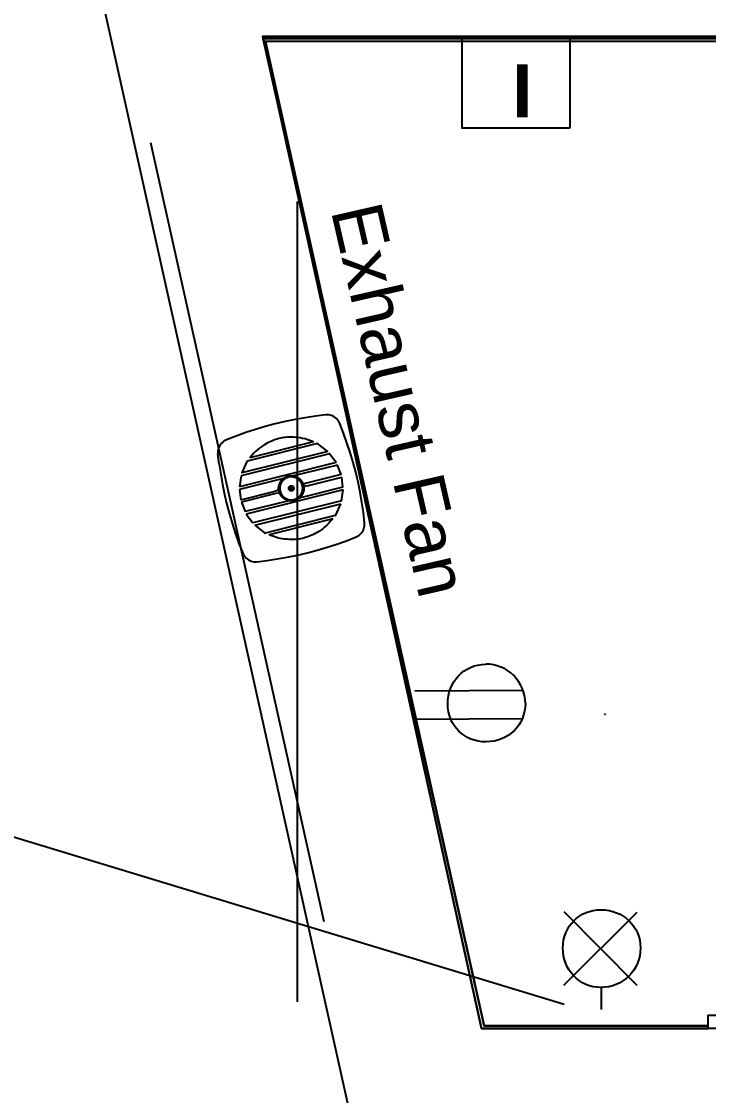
# Model space of a CAD drawing. Header units: inches. Extents: x -1841 to -80, y -100 to 1021.
# Drawn here: x -1098.58 to -1077.26, y 262.76 to 296.05 of the extents above; entities that cross this region are included whole.
import ezdxf

# ---------------------------------------------------------------- set-up
doc = ezdxf.new("R2010")
doc.units = ezdxf.units.IN
doc.header["$MEASUREMENT"] = 0
doc.linetypes.add('ACAD_ISO02W100', pattern=[15, 12, -3])
doc.layers.add('Edges', color=7, linetype='Continuous')
doc.layers.add('PDF_Text', color=7, linetype='Continuous')
doc.layers.add('PDF_Geometry', color=7, linetype='Continuous', true_color=0x777777)
doc.styles.add('PDF ArialRoundedMT Bold', font='arialbd.ttf')
doc.styles.get("Standard").update_dxf_attribs({"font": 'arial.ttf'})

# ---------------------------------------------------------------- blocks, each defined once
blk = doc.blocks.new('Furnace Boiler rs')
at = {"layer": 'Edges', "color": 2}
for p, q in [((-0.6, 0.9), (-0.6, 0.9)), ((-0.6, 0.9), (-0.6, 0.9)), ((-0.6, 0.9), (-0.6, 0.9)), ((-0.6, 0.9), (-0.6, 0.9)), ((-0.6, 0.9), (-0.6, 0.9)), ((-0.6, 0.9), (-0.6, 0.9)), ((-0.6, 0.9), (-0.6, 0.9)), ((-0.6, 0.9), (-0.6, 0.9)), ((-0.6, 0.9), (-0.6, 0.9)), ((0, 0.9), (-0.6, 0.9)), ((-0.6, 0.9), (-0.6, 0.9)), ((-0.6, 0.9), (-0.6, 0.9)), ((-0.6, 0.9), (0.5, 0.9)), ((-0.6, 0.9), (-0.6, 0.9)), ((-0.6, 0.8), (-0.6, 0.9)), ((-0.6, 0.8), (-0.6, 0.8)), ((-0.6, 0.7), (-0.6, 0.8)), ((-0.6, 0.7), (-0.6, 0.8)), ((-0.6, 0.7), (-0.6, 0.7)), ((-0.6, -0.5), (-0.6, 0.7)), ((0, 1.4), (0.1, 1.5)), ((0, 1.3), (0, 1.4)), ((0, 1.4), (0, 1.4)), ((0, 1.4), (0, 1.4)), ((0, 1), (0, 1.3)), ((0, 0.9), (0, 1)), ((0, 1), (0.2, 1)), ((0, 1), (0, 1)), ((0.2, 0.9), (0, 0.9)), ((0.1, 1.5), (0.1, 1.6)), ((0.1, 1.6), (0.2, 1.6)), ((0.1, 1.6), (0.1, 1.6)), ((0.1, 1.5), (0.1, 1.5)), ((0.2, 1.6), (0.2, 1.7)), ((0.3, 1.7), (0.2, 1.7)), ((0.2, 1.6), (0.2, 1.6)), ((0.2, 1.6), (0.2, 1.6)), ((0.2, 1), (0.2, 1.6)), ((0.2, 0.9), (0.2, 1)), ((0.2, 1), (0.2, 1)), ((0.2, 1), (0.3, 1)), ((0.2, 0.9), (0.3, 0.9)), ((0.3, 1.7), (0.3, 1.7)), ((0.3, 1.7), (0.3, 1.7)), ((0.3, 1.7), (0.7, 1.7)), ((0.3, 1.3), (0.3, 1.7)), ((0.3, 1.7), (0.3, 1.7)), ((0.3, 1.3), (0.3, 1.4)), ((0.3, 1.4), (0.3, 1.4)), ((0.3, 1.4), (0.3, 1.4)), ((0.3, 1.4), (0.3, 1.4)), ((0.3, 1.4), (0.3, 1.4)), ((0.3, 1.4), (0.4, 1.4)), ((0.3, 1.3), (0.3, 1.3)), ((0.3, 1.3), (0.3, 1.3)), ((0.3, 1.3), (0.3, 1.3)), ((0.3, 1.3), (0.3, 1.3)), ((0.3, 1), (0.3, 1.3)), ((0.3, 0.9), (0.3, 1)), ((0.3, 0.9), (0.3, 1)), ((0.3, 1), (0.3, 1)), ((0.3, 1), (0.3, 1)), ((0.4, 0.9), (0.3, 0.9)), ((0.3, 0.9), (0.3, 0.9)), ((0.4, 1.4), (0.7, 1.4)), ((0.4, 0.9), (0.4, 0.9)), ((0.4, 0.9), (0.4, 0.9)), ((0.4, 0.9), (0.4, 0.9)), ((0.4, 0.9), (0.4, 0.9)), ((0.4, 0.9), (0.5, 0.9)), ((0.5, 0.9), (0.5, 0.9)), ((0.5, -0.5), (0.5, 0.9)), ((0.5, 0.9), (0.5, 0.9)), ((0.5, 0.9), (0.5, 0.9)), ((0.5, 0.9), (0.5, 0.9)), ((0.5, 0.9), (0.5, 0.9)), ((0.5, 0.9), (0.5, 0.9)), ((0.5, 0.9), (0.5, 0.9)), ((0.7, 1.7), (0.7, 1.4)), ((-0.7, -0.7), (-0.7, -0.7)), ((-0.7, -0.7), (-0.7, -0.7)), ((-0.7, -0.7), (-0.7, -0.7)), ((-0.7, -0.7), (-0.7, -0.7)), ((-0.7, -0.7), (-0.7, -0.7)), ((-0.7, -0.7), (-0.7, -0.7)), ((-0.7, -0.7), (-0.7, -0.7)), ((-0.7, -0.7), (-0.7, -0.7)), ((-0.7, -0.7), (-0.7, -0.7)), ((-0.7, -0.7), (-0.7, -0.7)), ((-0.6, -0.7), (-0.7, -0.7)), ((-0.7, -0.7), (-0.7, -0.7)), ((-0.6, -0.7), (-0.7, -0.7)), ((-0.7, -1.2), (-0.7, -0.7)), ((-0.7, -0.7), (-0.7, -0.8)), ((-0.6, -0.8), (-0.7, -0.8)), ((-0.7, -0.8), (-0.7, -0.8)), ((-0.7, -0.8), (-0.7, -0.8)), ((-0.7, -0.8), (-0.7, -0.9)), ((-0.7, -0.8), (-0.7, -0.8)), ((-0.7, -0.8), (-0.7, -0.8)), ((-0.6, -0.9), (-0.7, -0.9)), ((-0.6, -0.9), (-0.7, -0.9)), ((-0.7, -0.9), (-0.7, -0.9)), ((-0.6, -1.2), (-0.7, -1.2)), ((-0.7, -1.2), (-0.7, -1.2)), ((-0.7, -1.2), (-0.7, -1.2)), ((-0.7, -1.2), (-0.7, -1.2)), ((-0.7, -1.2), (-0.7, -1.2)), ((-0.7, -1.2), (-0.7, -1.2)), ((-0.7, -1.2), (-0.7, -1.2)), ((-0.7, -1.2), (-0.7, -1.2)), ((-0.7, -1.2), (-0.7, -1.2)), ((-0.7, -1.2), (-0.7, -1.2)), ((-0.7, -1.2), (-0.7, -1.2)), ((-0.7, -1.2), (-0.7, -1.2)), ((-0.7, -1.2), (-0.7, -1.5)), ((-0.7, -1.2), (-0.7, -1.2)), ((-0.7, -1.2), (-0.7, -1.2)), ((-0.7, -1.2), (-0.7, -1.2)), ((-0.7, -1.2), (-0.7, -1.2)), ((-0.7, -1.2), (-0.7, -1.2)), ((-0.7, -1.2), (-0.7, -1.2)), ((-0.7, -1.2), (-0.7, -1.2)), ((-0.7, -1.2), (-0.7, -1.2)), ((-0.7, -1.2), (-0.7, -1.2)), ((-0.7, -1.2), (-0.7, -1.2)), ((-0.7, -1.2), (-0.6, -1.2)), ((-0.7, -1.2), (-0.7, -1.2)), ((-0.7, -1.5), (-0.7, -1.5)), ((-0.7, -1.5), (-0.7, -1.5)), ((-0.7, -1.5), (-0.7, -1.5)), ((-0.7, -1.5), (-0.7, -1.5)), ((-0.7, -1.5), (-0.7, -1.5)), ((-0.7, -1.5), (-0.7, -1.5)), ((-0.7, -1.5), (-0.7, -1.5)), ((-0.7, -1.5), (-0.7, -1.5)), ((-0.6, -1.5), (-0.7, -1.5)), ((-0.7, -1.5), (-0.7, -1.5)), ((-0.7, -1.5), (-0.7, -1.5)), ((-0.7, -1.5), (-0.7, -1.5)), ((-0.6, -0.5), (-0.6, -0.5)), ((-0.6, -0.5), (0.4, -0.5)), ((-0.6, -0.5), (-0.6, -0.5)), ((-0.6, -0.5), (-0.6, -0.5)), ((-0.6, -0.5), (-0.6, -0.5)), ((-0.6, -0.5), (-0.6, -0.5)), ((-0.6, -0.5), (-0.6, -0.5)), ((-0.6, -0.5), (0.5, -0.5)), ((-0.6, -0.5), (-0.6, -0.5)), ((-0.6, -0.5), (-0.6, -0.5)), ((-0.6, -0.6), (-0.6, -0.5)), ((-0.6, -0.5), (-0.6, -0.5)), ((-0.6, -0.5), (-0.6, -0.5)), ((-0.6, -0.5), (-0.6, -0.5)), ((-0.6, -0.5), (-0.6, -0.5)), ((-0.6, -0.6), (-0.6, -0.6)), ((-0.6, -0.6), (-0.6, -0.6)), ((-0.6, -0.6), (-0.6, -0.6)), ((-0.6, -0.6), (-0.6, -0.6)), ((-0.6, -0.6), (-0.6, -0.6)), ((-0.6, -0.6), (-0.6, -0.6)), ((-0.6, -0.6), (-0.6, -0.6)), ((-0.6, -0.6), (-0.6, -0.6)), ((-0.6, -0.6), (-0.6, -0.6)), ((-0.6, -0.6), (-0.6, -0.6)), ((-0.6, -0.6), (0.4, -0.6)), ((-0.6, -0.6), (-0.6, -0.6)), ((-0.6, -0.6), (0.5, -0.6)), ((-0.6, -0.6), (-0.6, -0.6)), ((-0.6, -0.6), (-0.6, -0.7)), ((-0.6, -0.6), (-0.6, -0.6)), ((-0.6, -1.6), (-0.6, -0.6)), ((-0.6, -0.6), (-0.6, -0.6)), ((-0.6, -0.7), (-0.6, -0.7)), ((-0.6, -0.7), (-0.6, -0.7)), ((-0.6, -0.7), (-0.6, -0.7)), ((-0.6, -0.7), (-0.6, -0.7)), ((-0.6, -0.8), (-0.6, -0.7)), ((-0.6, -0.8), (-0.6, -0.9)), ((-0.6, -0.9), (-0.6, -1.2)), ((-0.6, -0.9), (-0.6, -0.9)), ((-0.6, -1.2), (-0.6, -0.9)), ((-0.6, -0.9), (-0.6, -0.9)), ((-0.6, -1.2), (-0.6, -1.2)), ((-0.6, -1.2), (-0.6, -1.2)), ((-0.6, -1.2), (-0.6, -1.2)), ((-0.6, -1.2), (-0.6, -1.5)), ((-0.6, -1.5), (-0.6, -1.2)), ((-0.6, -1.5), (-0.6, -1.6)), ((-0.6, -1.5), (-0.6, -1.5)), ((-0.6, -1.6), (0.5, -1.6)), ((-0.6, -1.6), (-0.6, -1.6)), ((-0.6, -1.6), (-0.6, -1.7)), ((-0.6, -1.6), (-0.6, -1.6)), ((-0.6, -1.6), (-0.6, -1.6)), ((-0.6, -1.6), (-0.6, -1.6)), ((-0.6, -1.6), (-0.6, -1.6)), ((-0.6, -1.6), (-0.6, -1.6)), ((-0.6, -1.6), (-0.6, -1.6)), ((-0.6, -1.6), (-0.6, -1.6)), ((-0.6, -1.7), (-0.6, -1.7)), ((-0.6, -1.7), (-0.6, -1.7)), ((-0.6, -1.7), (-0.6, -1.7)), ((-0.6, -1.7), (0.4, -1.7)), ((-0.6, -1.7), (-0.6, -1.7)), ((-0.6, -1.7), (-0.6, -1.7)), ((0.4, -0.5), (0.4, -0.5)), ((0.4, -0.5), (0.4, -0.5)), ((0.4, -0.5), (0.4, -0.5)), ((0.5, -0.5), (0.4, -0.5)), ((0.4, -0.6), (0.4, -0.5)), ((0.4, -0.5), (0.4, -0.5)), ((0.4, -0.6), (0.4, -0.6)), ((0.4, -0.6), (0.4, -0.6)), ((0.4, -0.6), (0.4, -0.6)), ((0.4, -0.6), (0.4, -0.6)), ((0.4, -0.6), (0.5, -0.6)), ((0.5, -1.7), (0.4, -1.7)), ((0.4, -1.7), (0.4, -1.7)), ((0.4, -1.7), (0.4, -1.7)), ((0.4, -1.7), (0.4, -1.7)), ((0.4, -1.7), (0.4, -1.7)), ((0.5, -0.5), (0.5, -0.5)), ((0.5, -0.5), (0.5, -0.5)), ((0.5, -0.5), (0.5, -0.5)), ((0.5, -0.5), (0.5, -0.5)), ((0.5, -0.5), (0.5, -0.5)), ((0.5, -0.5), (0.5, -0.5)), ((0.5, -0.5), (0.5, -0.5)), ((0.5, -1.6), (0.5, -0.6)), ((0.5, -0.6), (0.5, -0.6)), ((0.5, -0.6), (0.5, -0.6)), ((0.5, -0.6), (0.5, -0.6)), ((0.5, -0.6), (0.5, -0.6)), ((0.5, -0.6), (0.5, -0.6)), ((0.5, -0.6), (0.5, -0.6)), ((0.5, -0.6), (0.5, -0.6)), ((0.5, -1.6), (0.5, -1.6)), ((0.5, -1.6), (0.5, -1.6)), ((0.5, -1.6), (0.5, -1.6)), ((0.5, -1.6), (0.5, -1.6)), ((0.5, -1.6), (0.5, -1.7)), ((0.5, -1.6), (0.5, -1.6)), ((0.5, -1.6), (0.5, -1.6))]:
    blk.add_line(p, q, dxfattribs=at)
blk = doc.blocks.new('wall exhaust fan fr')
at = {"layer": 'Edges'}
for p, q in [((-30.1, 63.7), (-40.1, 62.8)), ((-20.1, 64.4), (-30.1, 63.7)), ((-10, 64.9), (-20.1, 64.4)), ((0, 65), (-10, 64.9)), ((10, 64.9), (0, 65)), ((20.1, 64.4), (10, 64.9)), ((30.1, 63.7), (20.1, 64.4)), ((40.1, 62.8), (30.1, 63.7)), ((-60.8, 52.9), (-61.2, 51.5)), ((-60.2, 54.2), (-60.8, 52.9)), ((-59.5, 55.5), (-60.2, 54.2)), ((-58.7, 56.6), (-59.5, 55.5)), ((-57.7, 57.7), (-58.7, 56.6)), ((-56.6, 58.7), (-57.7, 57.7)), ((-55.5, 59.5), (-56.6, 58.7)), ((-54.2, 60.2), (-55.5, 59.5)), ((-52.9, 60.8), (-54.2, 60.2)), ((-51.5, 61.2), (-52.9, 60.8)), ((-50.1, 61.5), (-51.5, 61.2)), ((-40.1, 62.8), (-50.1, 61.5)), ((50.1, 61.5), (40.1, 62.8)), ((51.5, 61.2), (50.1, 61.5)), ((52.9, 60.8), (51.5, 61.2)), ((54.2, 60.2), (52.9, 60.8)), ((55.5, 59.5), (54.2, 60.2)), ((56.6, 58.7), (55.5, 59.5)), ((57.7, 57.7), (56.6, 58.7)), ((58.7, 56.6), (57.7, 57.7)), ((59.5, 55.5), (58.7, 56.6)), ((60.2, 54.2), (59.5, 55.5)), ((60.8, 52.9), (60.2, 54.2)), ((61.2, 51.5), (60.8, 52.9)), ((-62.8, 40.1), (-61.5, 50.1)), ((-61.2, 51.5), (-61.5, 50.1)), ((61.5, 50.1), (61.2, 51.5)), ((62.8, 40.1), (61.5, 50.1)), ((-62.8, 40.1), (-63.7, 30.1)), ((-35.9, 35.9), (-43.3, 26.3)), ((-35.4, 36.3), (-35.9, 35.9)), ((-35.4, 36.3), (-35.6, 36.3)), ((35.4, 36.3), (-35.4, 36.3)), ((-32.1, 38.8), (-32.3, 38.8)), ((32.1, 38.8), (-32.1, 38.8)), ((32.3, 38.8), (32.1, 38.8)), ((35.9, 35.9), (35.4, 36.3)), ((35.6, 36.3), (35.4, 36.3)), ((43.3, 26.3), (35.9, 35.9)), ((63.7, 30.1), (62.8, 40.1)), ((-63.7, 30.1), (-64.4, 20.1)), ((-44.6, 23.8), (-48.8, 13.8)), ((-44.7, 23.8), (-44.6, 23.8)), ((44.6, 23.8), (-44.6, 23.8)), ((-43.3, 26.3), (-43.4, 26.3)), ((43.3, 26.3), (-43.3, 26.3)), ((43.4, 26.3), (43.3, 26.3)), ((48.8, 13.8), (44.6, 23.8)), ((44.7, 23.8), (44.6, 23.8)), ((64.4, 20.1), (63.7, 30.1)), ((-64.4, 20.1), (-64.9, 10)), ((-49.3, 11.2), (-50.6, 1.2)), ((-49.4, 11.2), (-49.3, 11.2)), ((-5.2, 11.2), (-49.3, 11.2)), ((-48.9, 13.8), (-48.8, 13.8)), ((48.8, 13.8), (-48.8, 13.8)), ((49.3, 11.2), (5.2, 11.2)), ((48.9, 13.8), (48.8, 13.8)), ((50.6, 1.2), (49.3, 11.2)), ((49.4, 11.2), (49.3, 11.2)), ((64.9, 10), (64.4, 20.1)), ((-64.9, 10), (-65, 0)), ((-65, 0), (-64.9, -10)), ((-50.7, 1.2), (-50.6, 1.2)), ((-50.6, 1.2), (-15.8, 1.2)), ((-12.3, 1.2), (-15.8, 1.2)), ((15.8, 1.2), (12.3, 1.2)), ((50.6, 1.2), (15.8, 1.2)), ((50.6, 1.2), (50.7, 1.2)), ((65, 0), (64.9, 10)), ((-64.9, -10), (-64.4, -20.1)), ((-50.6, -1.3), (-50.7, -1.3)), ((-50.6, -1.3), (-49.3, -11.2)), ((-15.8, -1.3), (-50.6, -1.3)), ((-12.3, -1.3), (-15.8, -1.3)), ((15.8, -1.3), (12.3, -1.3)), ((15.8, -1.3), (50.6, -1.3)), ((49.3, -11.2), (50.6, -1.3)), ((50.7, -1.3), (50.6, -1.3)), ((64.4, -20.1), (64.9, -10)), ((64.9, -10), (65, 0)), ((-64.4, -20.1), (-63.7, -30.1)), ((-49.3, -11.2), (-49.4, -11.2)), ((-5.2, -11.2), (-49.3, -11.2)), ((-48.8, -13.7), (-48.9, -13.7)), ((48.8, -13.7), (-48.8, -13.7)), ((-48.8, -13.7), (-44.6, -23.8)), ((49.3, -11.2), (5.2, -11.2)), ((44.6, -23.8), (48.8, -13.7)), ((48.9, -13.7), (48.8, -13.7)), ((49.4, -11.2), (49.3, -11.2)), ((63.7, -30.1), (64.4, -20.1)), ((-63.7, -30.1), (-62.8, -40.1)), ((-44.6, -23.8), (-44.7, -23.8)), ((44.6, -23.8), (-44.6, -23.8)), ((-43.3, -26.3), (-43.4, -26.3)), ((-43.3, -26.3), (-35.9, -35.9)), ((-43.3, -26.3), (43.3, -26.3)), ((35.9, -35.9), (43.3, -26.3)), ((43.4, -26.3), (43.3, -26.3)), ((44.7, -23.8), (44.6, -23.8)), ((62.8, -40.1), (63.7, -30.1)), ((-62.8, -40.1), (-61.5, -50.1)), ((-35.9, -35.9), (-35.4, -36.3)), ((-35.4, -36.3), (-35.6, -36.3)), ((35.4, -36.3), (-35.4, -36.3)), ((-32.1, -38.8), (-32.3, -38.8)), ((32.1, -38.8), (-32.1, -38.8)), ((32.3, -38.8), (32.1, -38.8)), ((35.4, -36.3), (35.9, -35.9)), ((35.6, -36.3), (35.4, -36.3)), ((61.5, -50.1), (62.8, -40.1)), ((-61.5, -50.1), (-61.2, -51.5)), ((-61.2, -51.5), (-60.8, -52.9)), ((60.8, -52.9), (61.2, -51.5)), ((61.2, -51.5), (61.5, -50.1)), ((-60.8, -52.9), (-60.2, -54.2)), ((-60.2, -54.2), (-59.5, -55.5)), ((-59.5, -55.5), (-58.7, -56.6)), ((-58.7, -56.6), (-57.7, -57.7)), ((-57.7, -57.7), (-56.6, -58.7)), ((-56.6, -58.7), (-55.5, -59.5)), ((-55.5, -59.5), (-54.2, -60.2)), ((-54.2, -60.2), (-52.9, -60.8)), ((-52.9, -60.8), (-51.5, -61.2)), ((-51.5, -61.2), (-50.1, -61.5)), ((-50.1, -61.5), (-40.1, -62.8)), ((-40.1, -62.8), (-30.1, -63.7)), ((30.1, -63.7), (40.1, -62.8)), ((40.1, -62.8), (50.1, -61.5)), ((50.1, -61.5), (51.5, -61.2)), ((51.5, -61.2), (52.9, -60.8)), ((52.9, -60.8), (54.2, -60.2)), ((54.2, -60.2), (55.5, -59.5)), ((55.5, -59.5), (56.6, -58.7)), ((56.6, -58.7), (57.7, -57.7)), ((57.7, -57.7), (58.7, -56.6)), ((58.7, -56.6), (59.5, -55.5)), ((59.5, -55.5), (60.2, -54.2)), ((60.2, -54.2), (60.8, -52.9)), ((-30.1, -63.7), (-20.1, -64.4)), ((-20.1, -64.4), (-10, -64.9)), ((-10, -64.9), (0, -65)), ((0, -65), (10, -64.9)), ((10, -64.9), (20.1, -64.4)), ((20.1, -64.4), (30.1, -63.7))]:
    blk.add_line(p, q, dxfattribs=at)
for points in [[(32.1, 38.8), (29.6, 40.6), (27.2, 42.2), (24.8, 43.6), (22.5, 44.8), (20.3, 45.8), (18.1, 46.7), (16, 47.4), (14, 48), (12.1, 48.6), (10.2, 49), (8.4, 49.4), (6.7, 49.7), (5, 49.9), (3.3, 50), (1.6, 50.1), (0, 50.2), (-1.6, 50.1), (-3.3, 50), (-5, 49.9), (-6.7, 49.7), (-8.4, 49.4), (-10.2, 49), (-12.1, 48.6), (-14, 48), (-16, 47.4), (-18.1, 46.7), (-20.3, 45.8), (-22.5, 44.8), (-24.8, 43.6), (-27.2, 42.2), (-29.6, 40.6), (-32.1, 38.8)], [(32.1, -38.8), (29.6, -40.6), (27.2, -42.2), (24.8, -43.6), (22.5, -44.8), (20.3, -45.8), (18.1, -46.7), (16, -47.4), (14, -48), (12.1, -48.6), (10.2, -49), (8.4, -49.4), (6.7, -49.7), (5, -49.9), (3.3, -50), (1.6, -50.1), (0, -50.2), (-1.6, -50.1), (-3.3, -50), (-5, -49.9), (-6.7, -49.7), (-8.4, -49.4), (-10.2, -49), (-12.1, -48.6), (-14, -48), (-16, -47.4), (-18.1, -46.7), (-20.3, -45.8), (-22.5, -44.8), (-24.8, -43.6), (-27.2, -42.2), (-29.6, -40.6), (-32.1, -38.8)]]:
    blk.add_lwpolyline(points, dxfattribs=at)
for points in [[(3, 12), (3.3, 11.9), (3.6, 11.8), (3.9, 11.8), (4.2, 11.7), (4.4, 11.6), (4.7, 11.5), (4.9, 11.4), (5.1, 11.3), (5.2, 11.2), (5.4, 11.2), (5.6, 11.1), (5.7, 11), (5.9, 10.9), (6.1, 10.8), (6.3, 10.7), (6.5, 10.6), (6.7, 10.4), (7, 10.2), (7.3, 10), (7.6, 9.8), (7.9, 9.5), (8.2, 9.3), (8.4, 9), (8.7, 8.7), (9, 8.4), (9.3, 8.1), (9.6, 7.8), (9.8, 7.5), (10, 7.2), (10.3, 6.9), (10.5, 6.5), (10.7, 6.2), (10.9, 5.8), (11.1, 5.5), (11.3, 5.1), (11.4, 4.8), (11.6, 4.4), (11.7, 4.1), (11.8, 3.7), (11.9, 3.4), (12, 3.1), (12.1, 2.8), (12.1, 2.5), (12.2, 2.3), (12.2, 2), (12.3, 1.8), (12.3, 1.6), (12.3, 1.4), (12.3, 1.2), (12.4, 1), (12.4, 0.8), (12.4, 0.6), (12.4, 0.5), (12.4, 0.3), (12.4, 0.2), (12.4, 0), (12.4, -0.2), (12.4, -0.3), (12.4, -0.5), (12.4, -0.6), (12.4, -0.8), (12.4, -1), (12.3, -1.2), (12.3, -1.4), (12.3, -1.6), (12.3, -1.8), (12.2, -2), (12.2, -2.3), (12.1, -2.5), (12.1, -2.8), (12, -3.1), (11.9, -3.4), (11.8, -3.7), (11.7, -4.1), (11.6, -4.4), (11.4, -4.8), (11.3, -5.1), (11.1, -5.5), (10.9, -5.8), (10.7, -6.2), (10.5, -6.5), (10.3, -6.9), (10, -7.2), (9.8, -7.5), (9.6, -7.8), (9.3, -8.1), (9, -8.4), (8.7, -8.7), (8.4, -9), (8.2, -9.3), (7.9, -9.5), (7.6, -9.8), (7.3, -10), (7, -10.2), (6.7, -10.4), (6.5, -10.6), (6.3, -10.7), (6.1, -10.8), (5.9, -10.9), (5.7, -11), (5.6, -11.1), (5.4, -11.2), (5.2, -11.2), (5.1, -11.3), (4.9, -11.4), (4.7, -11.5), (4.4, -11.6), (4.2, -11.7), (3.9, -11.8), (3.6, -11.8), (3.3, -11.9), (3, -12), (2.7, -12.1), (2.3, -12.2), (2, -12.2), (1.6, -12.3), (1.2, -12.3), (0.8, -12.3), (0.4, -12.4), (0, -12.4), (-0.4, -12.4), (-0.8, -12.3), (-1.2, -12.3), (-1.6, -12.3), (-2, -12.2), (-2.3, -12.2), (-2.7, -12.1), (-3, -12), (-3.3, -11.9), (-3.6, -11.8), (-3.9, -11.8), (-4.2, -11.7), (-4.4, -11.6), (-4.7, -11.5), (-4.9, -11.4), (-5.1, -11.3), (-5.2, -11.2), (-5.4, -11.2), (-5.6, -11.1), (-5.7, -11), (-5.9, -10.9), (-6.1, -10.8), (-6.3, -10.7), (-6.5, -10.6), (-6.7, -10.4), (-7, -10.2), (-7.3, -10), (-7.6, -9.8), (-7.9, -9.5), (-8.2, -9.3), (-8.4, -9), (-8.7, -8.7), (-9, -8.4), (-9.3, -8.1), (-9.6, -7.8), (-9.8, -7.5), (-10, -7.2), (-10.3, -6.9), (-10.5, -6.5), (-10.7, -6.2), (-10.9, -5.8), (-11.1, -5.5), (-11.3, -5.1), (-11.4, -4.8), (-11.6, -4.4), (-11.7, -4.1), (-11.8, -3.7), (-11.9, -3.4), (-12, -3.1), (-12.1, -2.8), (-12.1, -2.5), (-12.2, -2.3), (-12.2, -2), (-12.3, -1.8), (-12.3, -1.6), (-12.3, -1.4), (-12.3, -1.2), (-12.4, -1), (-12.4, -0.8), (-12.4, -0.6), (-12.4, -0.5), (-12.4, -0.3), (-12.4, -0.2), (-12.4, 0), (-12.4, 0.2), (-12.4, 0.3), (-12.4, 0.5), (-12.4, 0.6), (-12.4, 0.8), (-12.4, 1), (-12.3, 1.2), (-12.3, 1.4), (-12.3, 1.6), (-12.3, 1.8), (-12.2, 2), (-12.2, 2.3), (-12.1, 2.5), (-12.1, 2.8), (-12, 3.1), (-11.9, 3.4), (-11.8, 3.7), (-11.7, 4.1), (-11.6, 4.4), (-11.4, 4.8), (-11.3, 5.1), (-11.1, 5.5), (-10.9, 5.8), (-10.7, 6.2), (-10.5, 6.5), (-10.3, 6.9), (-10, 7.2), (-9.8, 7.5), (-9.6, 7.8), (-9.3, 8.1), (-9, 8.4), (-8.7, 8.7), (-8.4, 9), (-8.2, 9.3), (-7.9, 9.5), (-7.6, 9.8), (-7.3, 10), (-7, 10.2), (-6.7, 10.4), (-6.5, 10.6), (-6.3, 10.7), (-6.1, 10.8), (-5.9, 10.9), (-5.7, 11), (-5.6, 11.1), (-5.4, 11.2), (-5.2, 11.2), (-5.1, 11.3), (-4.9, 11.4), (-4.7, 11.5), (-4.4, 11.6), (-4.2, 11.7), (-3.9, 11.8), (-3.6, 11.8), (-3.3, 11.9), (-3, 12), (-2.7, 12.1), (-2.3, 12.2), (-2, 12.2), (-1.6, 12.3), (-1.2, 12.3), (-0.8, 12.3), (-0.4, 12.4), (0, 12.4), (0.4, 12.4), (0.8, 12.3), (1.2, 12.3), (1.6, 12.3), (2, 12.2), (2.3, 12.2), (2.7, 12.1)], [(-10.8, -2.9), (-10.7, -3.3), (-10.6, -3.6), (-10.5, -4), (-10.4, -4.3), (-10.2, -4.6), (-10.1, -5), (-9.9, -5.3), (-9.7, -5.6), (-9.5, -5.9), (-9.3, -6.2), (-9.1, -6.5), (-8.9, -6.8), (-8.7, -7.1), (-8.4, -7.4), (-8.2, -7.7), (-7.9, -7.9), (-7.7, -8.2), (-7.4, -8.4), (-7.1, -8.7), (-6.8, -8.9), (-6.5, -9.1), (-6.2, -9.3), (-5.9, -9.5), (-5.6, -9.7), (-5.3, -9.9), (-5, -10.1), (-4.6, -10.2), (-4.3, -10.4), (-4, -10.5), (-3.6, -10.6), (-3.3, -10.7), (-2.9, -10.8), (-2.5, -10.9), (-2.2, -11), (-1.8, -11.1), (-1.5, -11.1), (-1.1, -11.2), (-0.7, -11.2), (-0.4, -11.2), (0, -11.2), (0.4, -11.2), (0.7, -11.2), (1.1, -11.2), (1.5, -11.1), (1.8, -11.1), (2.2, -11), (2.5, -10.9), (2.9, -10.8), (3.3, -10.7), (3.6, -10.6), (4, -10.5), (4.3, -10.4), (4.6, -10.2), (5, -10.1), (5.3, -9.9), (5.6, -9.7), (5.9, -9.5), (6.2, -9.3), (6.5, -9.1), (6.8, -8.9), (7.1, -8.7), (7.4, -8.4), (7.7, -8.2), (7.9, -7.9), (8.2, -7.7), (8.4, -7.4), (8.7, -7.1), (8.9, -6.8), (9.1, -6.5), (9.3, -6.2), (9.5, -5.9), (9.7, -5.6), (9.9, -5.3), (10.1, -5), (10.2, -4.6), (10.4, -4.3), (10.5, -4), (10.6, -3.6), (10.7, -3.3), (10.8, -2.9), (10.9, -2.5), (11, -2.2), (11.1, -1.8), (11.1, -1.5), (11.2, -1.1), (11.2, -0.7), (11.2, -0.4), (11.2, 0), (11.2, 0.4), (11.2, 0.7), (11.2, 1.1), (11.1, 1.5), (11.1, 1.8), (11, 2.2), (10.9, 2.5), (10.8, 2.9), (10.7, 3.3), (10.6, 3.6), (10.5, 4), (10.4, 4.3), (10.2, 4.6), (10.1, 5), (9.9, 5.3), (9.7, 5.6), (9.5, 5.9), (9.3, 6.2), (9.1, 6.5), (8.9, 6.8), (8.7, 7.1), (8.4, 7.4), (8.2, 7.7), (7.9, 7.9), (7.7, 8.2), (7.4, 8.4), (7.1, 8.7), (6.8, 8.9), (6.5, 9.1), (6.2, 9.3), (5.9, 9.5), (5.6, 9.7), (5.3, 9.9), (5, 10.1), (4.6, 10.2), (4.3, 10.4), (4, 10.5), (3.6, 10.6), (3.3, 10.7), (2.9, 10.8), (2.5, 10.9), (2.2, 11), (1.8, 11.1), (1.5, 11.1), (1.1, 11.2), (0.7, 11.2), (0.4, 11.2), (0, 11.2), (-0.4, 11.2), (-0.7, 11.2), (-1.1, 11.2), (-1.5, 11.1), (-1.8, 11.1), (-2.2, 11), (-2.5, 10.9), (-2.9, 10.8), (-3.3, 10.7), (-3.6, 10.6), (-4, 10.5), (-4.3, 10.4), (-4.6, 10.2), (-5, 10.1), (-5.3, 9.9), (-5.6, 9.7), (-5.9, 9.5), (-6.2, 9.3), (-6.5, 9.1), (-6.8, 8.9), (-7.1, 8.7), (-7.4, 8.4), (-7.7, 8.2), (-7.9, 7.9), (-8.2, 7.7), (-8.4, 7.4), (-8.7, 7.1), (-8.9, 6.8), (-9.1, 6.5), (-9.3, 6.2), (-9.5, 5.9), (-9.7, 5.6), (-9.9, 5.3), (-10.1, 5), (-10.2, 4.6), (-10.4, 4.3), (-10.5, 4), (-10.6, 3.6), (-10.7, 3.3), (-10.8, 2.9), (-10.9, 2.5), (-11, 2.2), (-11.1, 1.8), (-11.1, 1.5), (-11.2, 1.1), (-11.2, 0.7), (-11.2, 0.4), (-11.2, 0), (-11.2, -0.4), (-11.2, -0.7), (-11.2, -1.1), (-11.1, -1.5), (-11.1, -1.8), (-11, -2.2), (-10.9, -2.5)], [(2.2, 1.2), (2.2, 1.2), (2.2, 1.1), (2.3, 1), (2.3, 1), (2.3, 0.9), (2.4, 0.8), (2.4, 0.7), (2.4, 0.6), (2.4, 0.6), (2.5, 0.5), (2.5, 0.4), (2.5, 0.3), (2.5, 0.2), (2.5, 0.2), (2.5, 0.1), (2.5, 0), (2.5, -0.1), (2.5, -0.2), (2.5, -0.2), (2.5, -0.3), (2.5, -0.4), (2.5, -0.5), (2.4, -0.6), (2.4, -0.6), (2.4, -0.7), (2.4, -0.8), (2.3, -0.9), (2.3, -1), (2.3, -1), (2.2, -1.1), (2.2, -1.2), (2.2, -1.3), (2.1, -1.3), (2.1, -1.4), (2, -1.5), (2, -1.5), (1.9, -1.6), (1.9, -1.6), (1.8, -1.7), (1.8, -1.8), (1.7, -1.8), (1.6, -1.9), (1.6, -1.9), (1.5, -2), (1.5, -2), (1.4, -2.1), (1.3, -2.1), (1.2, -2.2), (1.2, -2.2), (1.1, -2.2), (1, -2.3), (1, -2.3), (0.9, -2.3), (0.8, -2.4), (0.7, -2.4), (0.6, -2.4), (0.6, -2.4), (0.5, -2.5), (0.4, -2.5), (0.3, -2.5), (0.2, -2.5), (0.2, -2.5), (0.1, -2.5), (0, -2.5), (-0.1, -2.5), (-0.2, -2.5), (-0.2, -2.5), (-0.3, -2.5), (-0.4, -2.5), (-0.5, -2.5), (-0.6, -2.4), (-0.6, -2.4), (-0.7, -2.4), (-0.8, -2.4), (-0.9, -2.3), (-1, -2.3), (-1, -2.3), (-1.1, -2.2), (-1.2, -2.2), (-1.3, -2.2), (-1.3, -2.1), (-1.4, -2.1), (-1.5, -2), (-1.5, -2), (-1.6, -1.9), (-1.6, -1.9), (-1.7, -1.8), (-1.8, -1.8), (-1.8, -1.7), (-1.9, -1.6), (-1.9, -1.6), (-2, -1.5), (-2, -1.5), (-2.1, -1.4), (-2.1, -1.3), (-2.2, -1.3), (-2.2, -1.2), (-2.2, -1.1), (-2.3, -1), (-2.3, -1), (-2.3, -0.9), (-2.4, -0.8), (-2.4, -0.7), (-2.4, -0.6), (-2.4, -0.6), (-2.5, -0.5), (-2.5, -0.4), (-2.5, -0.3), (-2.5, -0.2), (-2.5, -0.2), (-2.5, -0.1), (-2.5, 0), (-2.5, 0.1), (-2.5, 0.2), (-2.5, 0.2), (-2.5, 0.3), (-2.5, 0.4), (-2.5, 0.5), (-2.4, 0.6), (-2.4, 0.6), (-2.4, 0.7), (-2.4, 0.8), (-2.3, 0.9), (-2.3, 1), (-2.3, 1), (-2.2, 1.1), (-2.2, 1.2), (-2.2, 1.2), (-2.1, 1.3), (-2.1, 1.4), (-2, 1.5), (-2, 1.5), (-1.9, 1.6), (-1.9, 1.6), (-1.8, 1.7), (-1.8, 1.8), (-1.7, 1.8), (-1.6, 1.9), (-1.6, 1.9), (-1.5, 2), (-1.5, 2), (-1.4, 2.1), (-1.3, 2.1), (-1.3, 2.2), (-1.2, 2.2), (-1.1, 2.2), (-1, 2.3), (-1, 2.3), (-0.9, 2.3), (-0.8, 2.4), (-0.7, 2.4), (-0.6, 2.4), (-0.6, 2.4), (-0.5, 2.5), (-0.4, 2.5), (-0.3, 2.5), (-0.2, 2.5), (-0.2, 2.5), (-0.1, 2.5), (0, 2.5), (0.1, 2.5), (0.2, 2.5), (0.2, 2.5), (0.3, 2.5), (0.4, 2.5), (0.5, 2.5), (0.6, 2.4), (0.6, 2.4), (0.7, 2.4), (0.8, 2.4), (0.9, 2.3), (1, 2.3), (1, 2.3), (1.1, 2.2), (1.2, 2.2), (1.2, 2.2), (1.3, 2.1), (1.4, 2.1), (1.5, 2), (1.5, 2), (1.6, 1.9), (1.6, 1.9), (1.7, 1.8), (1.8, 1.8), (1.8, 1.7), (1.9, 1.6), (1.9, 1.6), (2, 1.5), (2, 1.5), (2.1, 1.4), (2.1, 1.3)], [(1.1, 0.6), (1.1, 0.6), (1.1, 0.6), (1.1, 0.5), (1.2, 0.5), (1.2, 0.4), (1.2, 0.4), (1.2, 0.4), (1.2, 0.3), (1.2, 0.3), (1.2, 0.2), (1.2, 0.2), (1.2, 0.2), (1.2, 0.1), (1.2, 0.1), (1.2, 0), (1.2, 0), (1.2, 0), (1.2, -0.1), (1.2, -0.1), (1.2, -0.2), (1.2, -0.2), (1.2, -0.2), (1.2, -0.3), (1.2, -0.3), (1.2, -0.4), (1.2, -0.4), (1.2, -0.4), (1.2, -0.5), (1.1, -0.5), (1.1, -0.6), (1.1, -0.6), (1.1, -0.6), (1.1, -0.7), (1, -0.7), (1, -0.7), (1, -0.8), (1, -0.8), (0.9, -0.8), (0.9, -0.9), (0.9, -0.9), (0.9, -0.9), (0.8, -0.9), (0.8, -1), (0.8, -1), (0.7, -1), (0.7, -1), (0.7, -1.1), (0.6, -1.1), (0.6, -1.1), (0.6, -1.1), (0.5, -1.1), (0.5, -1.2), (0.4, -1.2), (0.4, -1.2), (0.4, -1.2), (0.3, -1.2), (0.3, -1.2), (0.2, -1.2), (0.2, -1.2), (0.2, -1.2), (0.1, -1.2), (0.1, -1.3), (0, -1.3), (0, -1.3), (0, -1.3), (-0.1, -1.3), (-0.1, -1.2), (-0.2, -1.2), (-0.2, -1.2), (-0.2, -1.2), (-0.3, -1.2), (-0.3, -1.2), (-0.4, -1.2), (-0.4, -1.2), (-0.4, -1.2), (-0.5, -1.2), (-0.5, -1.1), (-0.6, -1.1), (-0.6, -1.1), (-0.6, -1.1), (-0.7, -1.1), (-0.7, -1), (-0.7, -1), (-0.8, -1), (-0.8, -1), (-0.8, -0.9), (-0.9, -0.9), (-0.9, -0.9), (-0.9, -0.9), (-0.9, -0.8), (-1, -0.8), (-1, -0.8), (-1, -0.7), (-1, -0.7), (-1.1, -0.7), (-1.1, -0.6), (-1.1, -0.6), (-1.1, -0.6), (-1.1, -0.5), (-1.2, -0.5), (-1.2, -0.4), (-1.2, -0.4), (-1.2, -0.4), (-1.2, -0.3), (-1.2, -0.3), (-1.2, -0.2), (-1.2, -0.2), (-1.2, -0.2), (-1.2, -0.1), (-1.3, -0.1), (-1.3, 0), (-1.3, 0), (-1.3, 0), (-1.3, 0.1), (-1.2, 0.1), (-1.2, 0.2), (-1.2, 0.2), (-1.2, 0.2), (-1.2, 0.3), (-1.2, 0.3), (-1.2, 0.4), (-1.2, 0.4), (-1.2, 0.4), (-1.2, 0.5), (-1.1, 0.5), (-1.1, 0.6), (-1.1, 0.6), (-1.1, 0.6), (-1.1, 0.7), (-1, 0.7), (-1, 0.7), (-1, 0.8), (-1, 0.8), (-0.9, 0.8), (-0.9, 0.9), (-0.9, 0.9), (-0.9, 0.9), (-0.8, 0.9), (-0.8, 1), (-0.8, 1), (-0.7, 1), (-0.7, 1), (-0.7, 1.1), (-0.6, 1.1), (-0.6, 1.1), (-0.6, 1.1), (-0.5, 1.1), (-0.5, 1.2), (-0.4, 1.2), (-0.4, 1.2), (-0.4, 1.2), (-0.3, 1.2), (-0.3, 1.2), (-0.2, 1.2), (-0.2, 1.2), (-0.2, 1.2), (-0.1, 1.2), (-0.1, 1.2), (0, 1.2), (0, 1.2), (0, 1.2), (0.1, 1.2), (0.1, 1.2), (0.2, 1.2), (0.2, 1.2), (0.2, 1.2), (0.3, 1.2), (0.3, 1.2), (0.4, 1.2), (0.4, 1.2), (0.4, 1.2), (0.5, 1.2), (0.5, 1.1), (0.6, 1.1), (0.6, 1.1), (0.6, 1.1), (0.7, 1.1), (0.7, 1), (0.7, 1), (0.8, 1), (0.8, 1), (0.8, 0.9), (0.9, 0.9), (0.9, 0.9), (0.9, 0.9), (0.9, 0.8), (1, 0.8), (1, 0.8), (1, 0.7), (1, 0.7), (1.1, 0.7)]]:
    blk.add_lwpolyline(points, close=True, dxfattribs=at)

msp = doc.modelspace()

# ---------------------------------------------------------------- linework, layer by layer
at = {"layer": 'PDF_Geometry', "color": 7, "lineweight": 25}
for points in [[(-1077.274, 264.831), (-1084.305, 264.831), (-1091.089, 295.604), (-1053.366, 295.604), (-1053.366, 298.004), (-1091.668, 298.004), (-1093.488, 306.193), (-1097.459, 305.366), (-1097.955, 305.201), (-1097.459, 302.967), (-1087.945, 260.198), (-1085.215, 247.789), (-1080.5, 248.782), (-1083.064, 260.198), (-1075.536, 260.198)], [(-1091.089, 295.522), (-1084.223, 264.913), (-1091.089, 295.604), (-1044.101, 295.604), (-1044.101, 295.522), (-1091.089, 295.522), (-1044.101, 295.522)], [(-1091.089, 295.604), (-1084.305, 264.831), (-1077.274, 264.831), (-1077.274, 265.244), (-1046.996, 265.244), (-1046.996, 264.831), (-1077.274, 264.831), (-1077.274, 265.244), (-1046.996, 265.244), (-1046.996, 264.831), (-1029.706, 264.831)], [(-1025.487, 295.274), (-1044.101, 295.274), (-1044.101, 295.439), (-1091.006, 295.439), (-1084.223, 264.913), (-1077.274, 264.913)], [(-1089.186, 268.14), (-1094.563, 292.295)], [(-1090.013, 265.658), (-1090.013, 290.475)], [(-1086.372, 275.301), (-1083.014, 275.322)], [(-1086.367, 274.419), (-1083.008, 274.44)], [(-1081.741, 265.575), (-1099.444, 270.952)], [(-1084.223, 264.913), (-1084.223, 264.913)], [(-1084.223, 264.913), (-1077.274, 264.913), (-1084.223, 264.913)]]:
    msp.add_lwpolyline(points, dxfattribs=at)
msp.add_lwpolyline([(-1081.551, 292.753), (-1081.551, 295.569), (-1084.91, 295.569), (-1084.91, 292.753)], close=True, dxfattribs=at)
at = {"layer": 'PDF_Geometry', "color": 1, "lineweight": 25}
for points in [[(-1081.746, 266.175), (-1079.47, 268.444)], [(-1079.473, 266.171), (-1081.743, 268.448)]]:
    msp.add_lwpolyline(points, dxfattribs=at)
msp.add_lwpolyline([(-1079.37, 267.324, -0.416667), (-1080.593, 266.105), (-1080.594, 265.426)], format="xyb", dxfattribs=at)
at = {"layer": 'PDF_Geometry', "color": 7, "lineweight": 25}
msp.add_arc((-1084.159, 274.913), 1.216, 0.1221, 90.6015, dxfattribs=at)
for points in [[(-1085.352, 274.9), (-1085.356, 275.578), (-1084.851, 276.125), (-1084.172, 276.129)], [(-1084.157, 273.72), (-1084.836, 273.716), (-1085.348, 274.221), (-1085.352, 274.9)], [(-1082.943, 274.915), (-1082.939, 274.237), (-1083.478, 273.724), (-1084.157, 273.72)]]:
    msp.add_open_spline(points, degree=3, dxfattribs=at)
at = {"layer": 'PDF_Geometry', "color": 1, "lineweight": 25}
for points in [[(-1081.779, 267.328), (-1081.778, 268.007), (-1081.268, 268.515), (-1080.589, 268.514)], [(-1080.589, 268.514), (-1079.911, 268.513), (-1079.369, 268.003), (-1079.37, 267.324)], [(-1080.593, 266.105), (-1081.272, 266.106), (-1081.78, 266.65), (-1081.779, 267.328)]]:
    msp.add_open_spline(points, degree=3, dxfattribs=at)

# ---------------------------------------------------------------- block references
at = {"color": 7, "linetype": 'ACAD_ISO02W100', "lineweight": 25, "xscale": 0.03168341820057978, "yscale": 0.03168341820057978, "zscale": 0.03168341820057978, "rotation": 14.02326728453901}
msp.add_blockref('wall exhaust fan fr', (-1090.205, 281.58), dxfattribs=at)
at = {"color": 7, "lineweight": 25, "xscale": 0.004905897239040028, "yscale": 0.004905897239040028, "zscale": 0.004905897239040028}
msp.add_blockref('Furnace Boiler rs', (-1080.471, 274.576), dxfattribs=at)

# ---------------------------------------------------------------- texts
at = {"color": 7, "lineweight": 25}
msp.add_text('Exhaust Fan', height=1.58291, rotation=282.8821, dxfattribs=at).set_placement((-1088.983, 290.202))
at = {"layer": 'PDF_Text', "color": 7, "lineweight": 25, "insert": (-1083.359, 293.906), "char_height": 1.639, "attachment_point": 4, "style": 'PDF ArialRoundedMT Bold'}
msp.add_mtext('I', dxfattribs=at)

doc.saveas('drawing.dxf')
